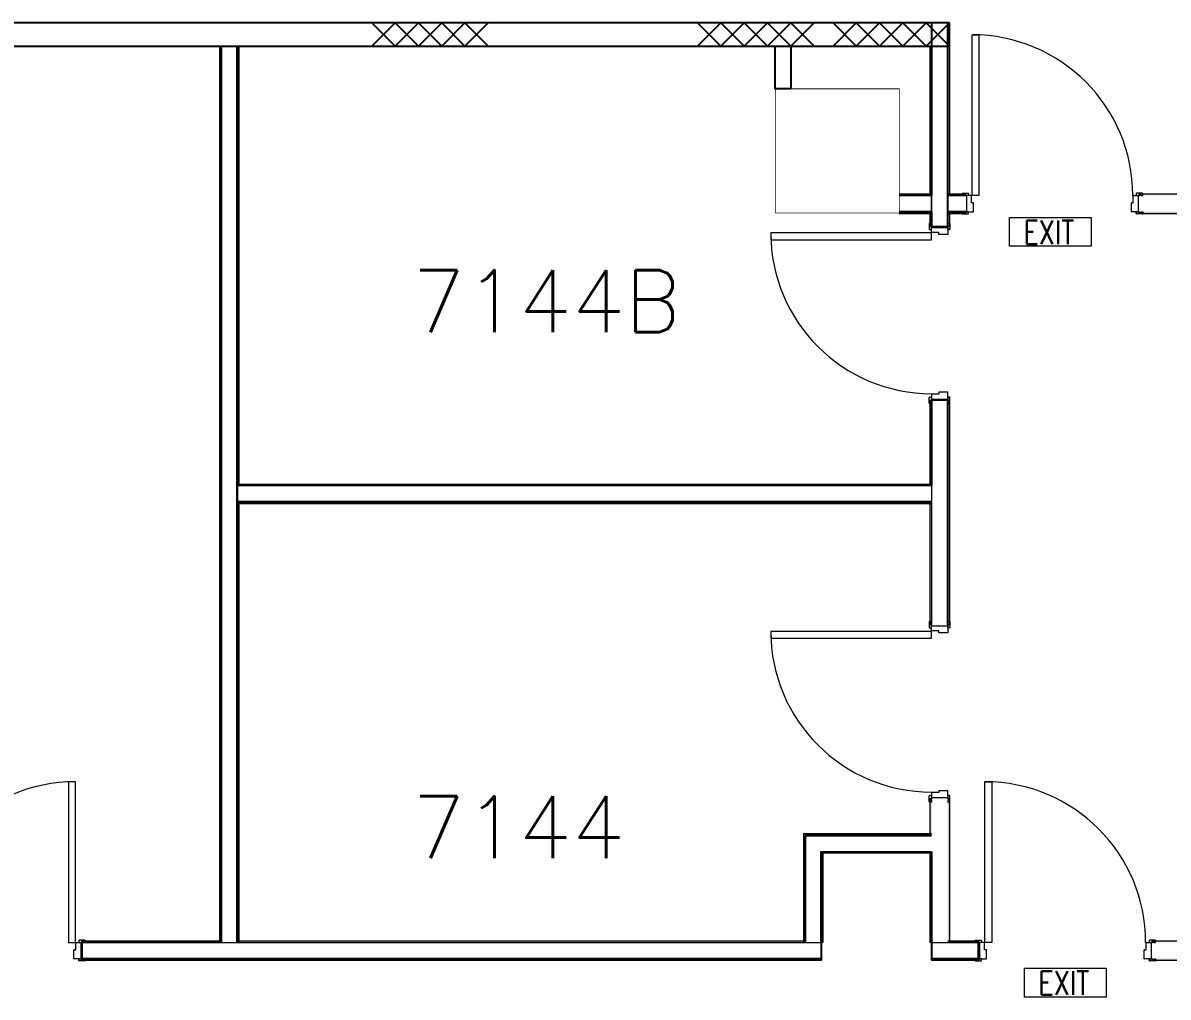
# Model space of a CAD drawing. Header units: millimetres. Extents: x -68474 to 336725, y -113450 to 40976.
# Drawn here: x 174750 to 182133, y -26455 to -20175 of the extents above; entities that cross this region are included whole.
import ezdxf

# ---------------------------------------------------------------- set-up
doc = ezdxf.new("R2010")
doc.units = ezdxf.units.MM
doc.header["$LTSCALE"] = 900
for name, color, linetype, lineweight in [('A-ANNO-NOTE', 131, 'Continuous', 15), ('A-DETL-GENF', 92, 'Continuous', 15), ('A-DOOR', 31, 'Continuous', 15), ('A-WALL', 113, 'Continuous', 15), ('I-WALL', 2, 'Continuous', 15)]:
    doc.layers.add(name, color=color, linetype=linetype, lineweight=lineweight)
for name, color, linetype in [('s5152a$0$17', 14, 'Continuous'), ('s5152a$0$20', 7, 'Continuous'), ('s5152a$0$22', 7, 'Continuous'), ('s5152a$0$6', 7, 'Continuous'), ('s5152a$0$ROOM-NO', 4, 'Continuous')]:
    doc.layers.add(name, color=color, linetype=linetype)
doc.styles.add('RomanS_B', font='', dxfattribs={"width": 0.8, "height": 1.516614})
doc.styles.add('s5152a$0$STANDARD', font='SIMPLEX')
doc.styles.get('RomanS_B').set_extended_font_data('RomanS', bold=True)

# ---------------------------------------------------------------- blocks, each defined once
blk = doc.blocks.new('s5152a$0$CHAT15')
at = {"layer": 's5152a$0$22', "color": 14, "linetype": 'Continuous'}
for points in [[(0, 0), (0.15, 0.15), (0.3, 0), (0.45, 0.15), (0.6, 0), (0.75, 0.15)], [(0, 0.15), (0.15, 0), (0.3, 0.15), (0.45, 0), (0.6, 0.15), (0.75, 0)]]:
    blk.add_lwpolyline(points, dxfattribs=at)
blk = doc.blocks.new('Basic Wall _ A-Gypsum Block-Internal-100mm-WithSkimCoat - ___-2801815-Level 7 - Proposed Works_GBP Submission 1')
at = {"layer": 'I-WALL'}
blk.add_hatch(color=31, dxfattribs=at).paths.add_polyline_path([(176027.5, -26102.5), (176027.5, -20325.00015), (176017.5, -20325.00015), (176017.5, -26102.5)], flags=0)
blk.add_line((176017.5, -20325.00015), (176017.5, -26102.5), dxfattribs=at)
blk = doc.blocks.new('Basic Wall _ A-Gypsum Block-Internal-100mm-WithSkimCoat - ___-2801814-Level 7 - Proposed Works_GBP Submission 1')
at = {"layer": 'I-WALL'}
h = blk.add_hatch(color=31, dxfattribs=at)
h.paths.add_polyline_path([(176142.5, -26102.5), (176142.5, -23262.5), (176132.5, -23262.5), (176132.5, -26102.5), (176134.9, -26102.5)], flags=0)
h.paths.add_polyline_path([(176132.5, -23157.5), (176142.5, -23157.5), (176142.5, -20325), (176132.5, -20325), (176132.5, -22592.6)], flags=0)
for p, q in [((176142.5, -20325), (176142.5, -23157.5)), ((176142.5, -23262.5), (176142.5, -26102.5))]:
    blk.add_line(p, q, dxfattribs=at)
blk = doc.blocks.new('Basic Wall _ A-Gypsum Block-Internal-100mm-WithSkimCoat - ___-2801817-Level 7 - Proposed Works_GBP Submission 1')
at = {"layer": 'I-WALL'}
for points in [[(174010.3, -26217.5), (174010.3, -26207.5), (171800, -26207.5), (171800, -26216.1), (172600, -26216.1), (172600, -26217.5), (173346.2, -26217.5)], [(179897.5, -26217.5), (179897.5, -26207.5), (175130.3, -26207.5), (175130.3, -26217.5), (179463.6, -26217.5)]]:
    blk.add_hatch(color=31, dxfattribs=at).paths.add_polyline_path(points, flags=0)
for p, q in [((174010.3, -26207.5), (174010.3, -26217.5)), ((175130.3, -26217.5), (175130.3, -26207.5)), ((179897.5, -26207.5), (179897.5, -26217.5)), ((172600, -26217.5), (174010.3, -26217.5)), ((175130.3, -26217.5), (179897.5, -26217.5))]:
    blk.add_line(p, q, dxfattribs=at)
blk = doc.blocks.new('Basic Wall _ A-Gypsum Block-Internal-100mm-WithSkimCoat - ___-2801816-Level 7 - Proposed Works_GBP Submission 1')
at = {"layer": 'I-WALL'}
blk.add_hatch(color=31, dxfattribs=at).paths.add_polyline_path([(174010.3, -26102.5), (174010.3, -26092.5), (171800, -26092.5), (171800, -26102.5), (173346.2, -26102.5)], flags=0)
h = blk.add_hatch(color=31, dxfattribs=at)
h.paths.add_polyline_path([(179463.6, -26102.5), (179792.5, -26102.4), (179792.5, -26092.5), (176132.5, -26092.5), (176132.5, -26102.5), (178444.1, -26102.5)], flags=0)
h.paths.add_polyline_path([(176027.5, -26102.5), (176027.5, -26092.5), (175130.3, -26092.5), (175130.3, -26102.5)], flags=0)
for p, q in [((171800, -26092.5), (174010.3, -26092.5)), ((174010.3, -26092.5), (174010.3, -26102.5)), ((175130.3, -26102.5), (175130.3, -26092.5)), ((175130.3, -26092.5), (176027.5, -26092.5)), ((176132.5, -26092.5), (179792.5, -26092.5))]:
    blk.add_line(p, q, dxfattribs=at)
blk = doc.blocks.new('A-Generic-Doorset-Single_Internal-RyderBP - Type 02 - 1120 x 2100mm _ L20_TBC _ GRP Leaf  _ GRP Frame _ dB-4782766-Level 7 - Proposed Works_GBP Submission 1')
at = {"layer": 'A-DETL-GENF'}
for p, q in [((568, 1088.5), (524, 1088.5)), ((524, 1088.5), (524, 52.5)), ((568, 52.5), (568, 1088.5)), ((-532, 52.5), (-532, 63.5)), ((-522, 52.5), (-532, 52.5)), ((-529, 66.5), (-493, 66.5)), ((-522, 54.5), (-522, 52.5)), ((-512, 54.5), (-522, 54.5)), ((-512, 52.5), (-512, 54.5)), ((-490, 52.5), (-512, 52.5)), ((-490, 63.5), (-490, 52.5)), ((524, 52.5), (568, 52.5)), ((590, 63.5), (590, 52.5)), ((590, 63.5), (590, 52.5)), ((590, 52.5), (612, 52.5)), ((590, 52.5), (612, 52.5)), ((629, 66.5), (593, 66.5)), ((629, 66.5), (593, 66.5)), ((612, 54.5), (622, 54.5)), ((612, 52.5), (612, 54.5)), ((612, 54.5), (622, 54.5)), ((612, 52.5), (612, 54.5)), ((622, 54.5), (622, 52.5)), ((622, 54.5), (622, 52.5)), ((622, 52.5), (632, 52.5)), ((622, 52.5), (632, 52.5)), ((632, 52.5), (632, 63.5)), ((632, 52.5), (632, 63.5)), ((-522, -52.5), (-532, -52.5)), ((-532, -52.5), (-532, -63.5)), ((-529, -66.5), (-493, -66.5)), ((-522, -54.5), (-522, -52.5)), ((-512, -54.5), (-522, -54.5)), ((-512, -52.5), (-512, -54.5)), ((-490, -52.5), (-512, -52.5)), ((-490, -63.5), (-490, -52.5)), ((590, -52.5), (612, -52.5)), ((590, -63.5), (590, -52.5)), ((590, -52.5), (612, -52.5)), ((590, -63.5), (590, -52.5)), ((629, -66.5), (593, -66.5)), ((629, -66.5), (593, -66.5)), ((612, -52.5), (612, -54.5)), ((612, -52.5), (612, -54.5)), ((612, -54.5), (622, -54.5)), ((612, -54.5), (622, -54.5)), ((622, -52.5), (632, -52.5)), ((622, -54.5), (622, -52.5)), ((622, -52.5), (632, -52.5)), ((622, -54.5), (622, -52.5)), ((632, -52.5), (632, -63.5)), ((632, -52.5), (632, -63.5))]:
    blk.add_line(p, q, dxfattribs=at)
for centre, radius, start, end in [((568, 52.5), 1036, 90, 180), ((-529, 63.5), 3, 90, 180), ((-493, 63.5), 3, 0, 90), ((593, 63.5), 3, 90, 180), ((593, 63.5), 3, 90, 180), ((629, 63.5), 3, 0, 90), ((629, 63.5), 3, 0, 90), ((-529, -63.5), 3, 180, 270), ((-493, -63.5), 3, 270, 0), ((593, -63.5), 3, 180, 270), ((593, -63.5), 3, 180, 270), ((629, -63.5), 3, 270, 0), ((629, -63.5), 3, 270, 0)]:
    blk.add_arc(centre, radius, start, end, dxfattribs=at)
at = {"layer": 'A-DOOR'}
for p, q in [((-474, 52.5), (-510, 52.5)), ((-471, 52.5), (-510, 52.5)), ((-503, 52.5), (-503, -52.5)), ((-471, 5.5), (-471, 52.5)), ((-471, 5.5), (-471, 49.5)), ((-462, 5.5), (-471, 5.5)), ((-459, 5.5), (-471, 5.5)), ((-459, -52.5), (-459, 5.5)), ((-459, -49.5), (-459, 2.5)), ((559, 5.5), (571, 5.5)), ((559, -52.5), (559, 5.5)), ((559, -49.5), (559, 2.5)), ((562, 5.5), (571, 5.5)), ((571, 52.5), (610, 52.5)), ((571, 5.5), (571, 52.5)), ((603, 52.5), (603, -52.5)), ((-510, -52.5), (-462, -52.5)), ((-510, -52.5), (-459, -52.5)), ((610, -52.5), (559, -52.5)), ((610, -52.5), (562, -52.5))]:
    blk.add_line(p, q, dxfattribs=at)
for centre, start, end in [((-474, 49.5), 0, 90), ((-462, 2.5), 0, 90), ((562, 2.5), 90, 180), ((-462, -49.5), 270, 0), ((562, -49.5), 180, 270)]:
    blk.add_arc(centre, 3, start, end, dxfattribs=at)
blk = doc.blocks.new('Basic Wall _ A-Gypsum Block-Internal-100mm-WithSkimCoat - ___-2801909-Level 7 - Proposed Works_GBP Submission 1')
at = {"layer": 'I-WALL'}
blk.add_hatch(color=31, dxfattribs=at).paths.add_polyline_path([(180607.5, -23272.5), (180607.5, -23262.5), (176132.5, -23262.5), (176132.5, -23272.5), (180607.5, -23272.5)], flags=0)
blk.add_line((176132.5, -23272.5), (180607.5, -23272.5), dxfattribs=at)
blk = doc.blocks.new('Basic Wall _ A-Gypsum Block-Internal-100mm-WithSkimCoat - ___-2801908-Level 7 - Proposed Works_GBP Submission 1')
at = {"layer": 'I-WALL'}
blk.add_hatch(color=31, dxfattribs=at).paths.add_polyline_path([(180607.5, -23157.5), (180607.5, -23147.5), (176132.5, -23147.5), (176132.5, -23157.5), (177424.5, -23157.5)], flags=0)
blk.add_line((176132.5, -23147.5), (180607.5, -23147.5), dxfattribs=at)
blk = doc.blocks.new('Basic Wall _ A-Gypsum Block-Internal-100mm-WithSkimCoat - ___-2801861-Level 7 - Proposed Works_GBP Submission 1')
at = {"layer": 'I-WALL'}
for points in [[(180827, -21402.5), (180827, -21392.5), (180712.5, -21392.5), (180712.5, -21402.5)], [(182227.5, -21402.5), (182227.5, -21392.5), (181947, -21392.5), (181947, -21402.5)]]:
    blk.add_hatch(color=31, dxfattribs=at).paths.add_polyline_path(points, flags=0)
for p, q in [((180712.5, -21402.5), (180827, -21402.5)), ((180827, -21392.5), (180827, -21402.5)), ((181947, -21402.5), (181947, -21392.5)), ((181947, -21402.5), (182227.5, -21402.5))]:
    blk.add_line(p, q, dxfattribs=at)
blk = doc.blocks.new('Basic Wall _ A-Gypsum Block-Internal-100mm-WithSkimCoat - ___-2801860-Level 7 - Proposed Works_GBP Submission 1')
at = {"layer": 'I-WALL'}
for points in [[(180712.5, -21287.5), (180827, -21287.5), (180827, -21277.5), (180712.5, -21277.5), (180712.5, -21287.5)], [(182227.5, -21287.5), (182227.4, -21277.5), (181947, -21277.5), (181947, -21287.5)]]:
    blk.add_hatch(color=31, dxfattribs=at).paths.add_polyline_path(points, flags=0)
for p, q in [((180712.5, -21277.5), (180827, -21277.5)), ((180827, -21277.5), (180827, -21287.5)), ((181947, -21287.5), (181947, -21277.5)), ((181947, -21277.5), (182227.5, -21277.5))]:
    blk.add_line(p, q, dxfattribs=at)
blk = doc.blocks.new('A-Generic-Doorset-Single_Internal-RyderBP - Type 07 - 1120 x 2100mm _ L20_TBC _ Timber Leaf _ Timber Frame-4782834-Level 7 - Proposed Works_GBP Submission 1')
at = {"layer": 'A-DETL-GENF'}
for p, q in [((-532, 52.5), (-532, 63.5)), ((-522, 52.5), (-532, 52.5)), ((-529, 66.5), (-493, 66.5)), ((-522, 54.5), (-522, 52.5)), ((-512, 54.5), (-522, 54.5)), ((-512, 52.5), (-512, 54.5)), ((-490, 52.5), (-512, 52.5)), ((-490, 63.5), (-490, 52.5)), ((590, 63.5), (590, 52.5)), ((590, 63.5), (590, 52.5)), ((590, 52.5), (612, 52.5)), ((590, 52.5), (612, 52.5)), ((629, 66.5), (593, 66.5)), ((629, 66.5), (593, 66.5)), ((612, 54.5), (622, 54.5)), ((612, 52.5), (612, 54.5)), ((612, 54.5), (622, 54.5)), ((612, 52.5), (612, 54.5)), ((622, 54.5), (622, 52.5)), ((622, 54.5), (622, 52.5)), ((622, 52.5), (632, 52.5)), ((622, 52.5), (632, 52.5)), ((632, 52.5), (632, 63.5)), ((632, 52.5), (632, 63.5)), ((-522, -52.5), (-532, -52.5)), ((-532, -52.5), (-532, -63.5)), ((-529, -66.5), (-493, -66.5)), ((-522, -54.5), (-522, -52.5)), ((-512, -54.5), (-522, -54.5)), ((-512, -52.5), (-512, -54.5)), ((-490, -52.5), (-512, -52.5)), ((-490, -63.5), (-490, -52.5)), ((524, -1088.5), (524, -52.5)), ((524, -52.5), (568, -52.5)), ((568, -52.5), (568, -1088.5)), ((590, -52.5), (612, -52.5)), ((590, -63.5), (590, -52.5)), ((590, -52.5), (612, -52.5)), ((590, -63.5), (590, -52.5)), ((629, -66.5), (593, -66.5)), ((629, -66.5), (593, -66.5)), ((612, -52.5), (612, -54.5)), ((612, -52.5), (612, -54.5)), ((612, -54.5), (622, -54.5)), ((612, -54.5), (622, -54.5)), ((622, -52.5), (632, -52.5)), ((622, -54.5), (622, -52.5)), ((622, -52.5), (632, -52.5)), ((622, -54.5), (622, -52.5)), ((632, -52.5), (632, -63.5)), ((632, -52.5), (632, -63.5)), ((568, -1088.5), (524, -1088.5))]:
    blk.add_line(p, q, dxfattribs=at)
for centre, radius, start, end in [((-529, 63.5), 3, 90, 180), ((-493, 63.5), 3, 360, 90), ((593, 63.5), 3, 90, 180), ((593, 63.5), 3, 90, 180), ((629, 63.5), 3, 360, 90), ((629, 63.5), 3, 360, 90), ((-529, -63.5), 3, 180, 270), ((-493, -63.5), 3, 270, 360), ((568, -52.5), 1036, 180, 270), ((593, -63.5), 3, 180, 270), ((593, -63.5), 3, 180, 270), ((629, -63.5), 3, 270, 360), ((629, -63.5), 3, 270, 360)]:
    blk.add_arc(centre, radius, start, end, dxfattribs=at)
at = {"layer": 'A-DOOR'}
for p, q in [((-510, 52.5), (-462, 52.5)), ((-510, 52.5), (-459, 52.5)), ((-503, -52.5), (-503, 52.5)), ((-459, 52.5), (-459, -5.5)), ((-459, 49.5), (-459, -2.5)), ((559, 52.5), (559, -5.5)), ((610, 52.5), (559, 52.5)), ((559, 49.5), (559, -2.5)), ((610, 52.5), (562, 52.5)), ((603, -52.5), (603, 52.5)), ((-474, -52.5), (-510, -52.5)), ((-471, -52.5), (-510, -52.5)), ((-471, -5.5), (-471, -49.5)), ((-462, -5.5), (-471, -5.5)), ((-471, -5.5), (-471, -52.5)), ((-459, -5.5), (-471, -5.5)), ((559, -5.5), (571, -5.5)), ((562, -5.5), (571, -5.5)), ((571, -5.5), (571, -52.5)), ((571, -52.5), (610, -52.5))]:
    blk.add_line(p, q, dxfattribs=at)
for centre, start, end in [((-462, 49.5), 360, 90), ((562, 49.5), 90, 180), ((-474, -49.5), 270, 360), ((-462, -2.5), 270, 360), ((562, -2.5), 180, 270)]:
    blk.add_arc(centre, 3, start, end, dxfattribs=at)
blk = doc.blocks.new('Basic Wall _ A-Gypsum Block-Internal-100mm-WithSkimCoat - ___-2801793-Level 7 - Proposed Works_GBP Submission 1')
at = {"layer": 'I-WALL'}
h = blk.add_hatch(color=31, dxfattribs=at)
h.paths.add_polyline_path([(180597.5, -21487), (180607.5, -21487), (180607.5, -21392.5), (180597.5, -21392.5)], flags=0)
h.paths.add_polyline_path([(180597.5, -21287.5), (180607.5, -21287.5), (180607.5, -20325), (180597.5, -20325), (180597.5, -20502)], flags=0)
h = blk.add_hatch(color=31, dxfattribs=at)
h.paths.add_polyline_path([(180607.5, -24055), (180607.5, -23262.5), (180597.5, -23262.5), (180597.5, -24055), (180604.5, -24055)], flags=0)
h.paths.add_polyline_path([(180597.5, -23157.5), (180607.5, -23157.5), (180607.5, -22607), (180597.5, -22607)], flags=0)
h = blk.add_hatch(color=31, dxfattribs=at)
h.paths.add_polyline_path([(180603.2, -26102.5), (180607.5, -26102.5), (180607.5, -25517.5), (180597.5, -25517.5), (180597.5, -26102.5)], flags=0)
h.paths.add_polyline_path([(180597.5, -25412.5), (180607.5, -25412.5), (180607.5, -25175), (180597.5, -25175)], flags=0)
for p, q in [((180597.5, -20325), (180597.5, -21287.5)), ((180597.5, -21392.5), (180597.5, -21487)), ((180607.5, -21487), (180597.5, -21487)), ((180597.5, -22607), (180607.5, -22607)), ((180597.5, -22607), (180597.5, -23157.5)), ((180597.5, -23262.5), (180597.5, -24055)), ((180607.5, -24055), (180597.5, -24055)), ((180597.5, -25175), (180607.5, -25175)), ((180597.5, -25175), (180597.5, -25412.5)), ((180597.5, -25517.5), (180597.5, -26102.5)), ((180607.5, -26102.5), (180597.5, -26102.5))]:
    blk.add_line(p, q, dxfattribs=at)
blk = doc.blocks.new('Basic Wall _ A-Gypsum Block-Internal-100mm-WithSkimCoat - ___-2801792-Level 7 - Proposed Works_GBP Submission 1')
at = {"layer": 'I-WALL'}
h = blk.add_hatch(color=31, dxfattribs=at)
h.paths.add_polyline_path([(180712.5, -21487), (180722.5, -21487), (180722.5, -21392.5), (180712.5, -21392.5)], flags=0)
h.paths.add_polyline_path([(180712.5, -21287.5), (180722.5, -21287.5), (180722.5, -20175), (180720, -20175), (180720, -20325), (180712.5, -20325), (180712.5, -21287.5)], flags=0)
for points in [[(180712.5, -24055), (180722.5, -24055), (180722.5, -22607), (180712.5, -22607)], [(180712.5, -26102.5), (180722.5, -26102.2), (180722.5, -25175), (180712.5, -25175), (180712.5, -26102.4)]]:
    blk.add_hatch(color=31, dxfattribs=at).paths.add_polyline_path(points, flags=0)
for p, q in [((180720, -20175), (180722.5, -20175)), ((180722.5, -20175), (180722.5, -20225)), ((180722.5, -20225), (180722.5, -21287.7)), ((180722.5, -21392.5), (180722.5, -21487)), ((180722.5, -21487), (180712.5, -21487)), ((180712.5, -22607), (180722.5, -22607)), ((180722.5, -22607), (180722.5, -24055)), ((180722.5, -24055), (180712.5, -24055)), ((180712.5, -25175), (180722.5, -25175)), ((180722.5, -25175), (180722.5, -26102.5))]:
    blk.add_line(p, q, dxfattribs=at)
blk = doc.blocks.new('Basic Wall _ A-Gypsum Block-Internal-100mm-WithSkimCoat - ___-2812489-Level 7 - Proposed Works_GBP Submission 1')
at = {"layer": 'I-WALL'}
blk.add_hatch(color=31, dxfattribs=at).paths.add_polyline_path([(180400, -21402.5), (180607.5, -21402.5), (180607.5, -21392.5), (180400, -21392.5), (180400, -21400)], flags=0)
for q in [(180400, -21400), (180607.5, -21402.5)]:
    blk.add_line((180400, -21402.5), q, dxfattribs=at)
blk = doc.blocks.new('Basic Wall _ A-Gypsum Block-Internal-100mm-WithSkimCoat - ___-2812488-Level 7 - Proposed Works_GBP Submission 1')
at = {"layer": 'I-WALL'}
blk.add_hatch(color=31, dxfattribs=at).paths.add_polyline_path([(180483.2, -21287.5), (180607.5, -21287.5), (180607.3, -21277.5), (180400, -21277.5), (180400, -21287.5)], flags=0)
blk.add_line((180400, -21277.5), (180607.5, -21277.5), dxfattribs=at)
blk = doc.blocks.new('A-Generic-Doorset-Single_Internal-RyderBP - Type 02 - 1120 x 2100mm _ L20_TBC _ GRP Leaf  _ GRP Frame _ dB-4782836-Level 7 - Proposed Works_GBP Submission 1')
at = {"layer": 'A-DETL-GENF'}
for p, q in [((-532, 52.5), (-532, 63.5)), ((-522, 52.5), (-532, 52.5)), ((-529, 66.5), (-493, 66.5)), ((-522, 54.5), (-522, 52.5)), ((-512, 54.5), (-522, 54.5)), ((-512, 52.5), (-512, 54.5)), ((-490, 52.5), (-512, 52.5)), ((-490, 63.5), (-490, 52.5)), ((590, 63.5), (590, 52.5)), ((590, 63.5), (590, 52.5)), ((590, 52.5), (612, 52.5)), ((590, 52.5), (612, 52.5)), ((629, 66.5), (593, 66.5)), ((629, 66.5), (593, 66.5)), ((612, 54.5), (622, 54.5)), ((612, 52.5), (612, 54.5)), ((612, 54.5), (622, 54.5)), ((612, 52.5), (612, 54.5)), ((622, 54.5), (622, 52.5)), ((622, 54.5), (622, 52.5)), ((622, 52.5), (632, 52.5)), ((622, 52.5), (632, 52.5)), ((632, 52.5), (632, 63.5)), ((632, 52.5), (632, 63.5)), ((-522, -52.5), (-532, -52.5)), ((-532, -52.5), (-532, -63.5)), ((-529, -66.5), (-493, -66.5)), ((-522, -54.5), (-522, -52.5)), ((-512, -54.5), (-522, -54.5)), ((-512, -52.5), (-512, -54.5)), ((-490, -52.5), (-512, -52.5)), ((-490, -63.5), (-490, -52.5)), ((524, -1088.5), (524, -52.5)), ((524, -52.5), (568, -52.5)), ((568, -52.5), (568, -1088.5)), ((590, -52.5), (612, -52.5)), ((590, -63.5), (590, -52.5)), ((590, -52.5), (612, -52.5)), ((590, -63.5), (590, -52.5)), ((629, -66.5), (593, -66.5)), ((629, -66.5), (593, -66.5)), ((612, -52.5), (612, -54.5)), ((612, -52.5), (612, -54.5)), ((612, -54.5), (622, -54.5)), ((612, -54.5), (622, -54.5)), ((622, -52.5), (632, -52.5)), ((622, -54.5), (622, -52.5)), ((622, -52.5), (632, -52.5)), ((622, -54.5), (622, -52.5)), ((632, -52.5), (632, -63.5)), ((632, -52.5), (632, -63.5)), ((568, -1088.5), (524, -1088.5))]:
    blk.add_line(p, q, dxfattribs=at)
for centre, radius, start, end in [((-529, 63.5), 3, 90, 180), ((-493, 63.5), 3, 360, 90), ((593, 63.5), 3, 90, 180), ((593, 63.5), 3, 90, 180), ((629, 63.5), 3, 360, 90), ((629, 63.5), 3, 360, 90), ((-529, -63.5), 3, 180, 270), ((-493, -63.5), 3, 270, 360), ((568, -52.5), 1036, 180, 270), ((593, -63.5), 3, 180, 270), ((593, -63.5), 3, 180, 270), ((629, -63.5), 3, 270, 360), ((629, -63.5), 3, 270, 360)]:
    blk.add_arc(centre, radius, start, end, dxfattribs=at)
at = {"layer": 'A-DOOR'}
for p, q in [((-510, 52.5), (-462, 52.5)), ((-510, 52.5), (-459, 52.5)), ((-503, -52.5), (-503, 52.5)), ((-459, 52.5), (-459, -5.5)), ((-459, 49.5), (-459, -2.5)), ((559, 52.5), (559, -5.5)), ((610, 52.5), (559, 52.5)), ((559, 49.5), (559, -2.5)), ((610, 52.5), (562, 52.5)), ((603, -52.5), (603, 52.5)), ((-474, -52.5), (-510, -52.5)), ((-471, -52.5), (-510, -52.5)), ((-471, -5.5), (-471, -49.5)), ((-462, -5.5), (-471, -5.5)), ((-471, -5.5), (-471, -52.5)), ((-459, -5.5), (-471, -5.5)), ((559, -5.5), (571, -5.5)), ((562, -5.5), (571, -5.5)), ((571, -5.5), (571, -52.5)), ((571, -52.5), (610, -52.5))]:
    blk.add_line(p, q, dxfattribs=at)
for centre, start, end in [((-462, 49.5), 360, 90), ((562, 49.5), 90, 180), ((-474, -49.5), 270, 360), ((-462, -2.5), 270, 360), ((562, -2.5), 180, 270)]:
    blk.add_arc(centre, 3, start, end, dxfattribs=at)
blk = doc.blocks.new('Basic Wall _ A-Gypsum Block-Internal-100mm-WithSkimCoat - ___-6106788-Level 7 - Proposed Works_GBP Submission 1')
at = {"layer": 'I-WALL'}
blk.add_hatch(color=31, dxfattribs=at).paths.add_polyline_path([(180607.5, -25412.5), (180607.5, -25402.5), (179782.5, -25402.5), (179792.5, -25412.5), (180483.2, -25412.5)], flags=0)
blk.add_line((180607.5, -25402.5), (179782.5, -25402.5), dxfattribs=at)
blk = doc.blocks.new('Basic Wall _ A-Gypsum Block-Internal-100mm-WithSkimCoat - ___-6106787-Level 7 - Proposed Works_GBP Submission 1')
at = {"layer": 'I-WALL'}
blk.add_hatch(color=31, dxfattribs=at).paths.add_polyline_path([(180483.2, -25527.5), (180607.5, -25527.5), (180607.5, -25517.5), (179897.5, -25517.5), (179907.5, -25527.5), (179973.4, -25527.5)], flags=0)
blk.add_line((180607.5, -25527.5), (179907.5, -25527.5), dxfattribs=at)
blk = doc.blocks.new('Basic Wall _ A-Gypsum Block-Internal-100mm-WithSkimCoat - ___-6106813-Level 7 - Proposed Works_GBP Submission 1')
at = {"layer": 'I-WALL'}
blk.add_hatch(color=31, dxfattribs=at).paths.add_polyline_path([(179792.5, -26102.5), (179792.5, -25412.5), (179782.5, -25402.5), (179782.5, -26102.5)], flags=0)
blk.add_line((179782.5, -25402.5), (179782.5, -26102.5), dxfattribs=at)
blk = doc.blocks.new('Basic Wall _ A-Gypsum Block-Internal-100mm-WithSkimCoat - ___-6106812-Level 7 - Proposed Works_GBP Submission 1')
at = {"layer": 'I-WALL'}
blk.add_hatch(color=31, dxfattribs=at).paths.add_polyline_path([(179907.5, -26102.5), (179907.5, -25527.5), (179897.5, -25517.5), (179897.5, -26102.5)], flags=0)
for p, q in [((179907.5, -25527.5), (179907.5, -26102.5)), ((179907.5, -26102.5), (179897.5, -26102.5))]:
    blk.add_line(p, q, dxfattribs=at)
blk = doc.blocks.new('Basic Wall _ A-Gypsum Block-Internal-100mm-WithSkimCoat - ___-6107281-Level 7 - Proposed Works_GBP Submission 1')
at = {"layer": 'I-WALL'}
for points in [[(180910, -26217.5), (180910, -26207.5), (180607.5, -26207.5), (180607.5, -26217.5)], [(182030, -26217.5), (182342.5, -26217.5), (182332.5, -26207.5), (182030, -26207.5)]]:
    blk.add_hatch(color=31, dxfattribs=at).paths.add_polyline_path(points, flags=0)
for p, q in [((180607.5, -26217.5), (180607.5, -26207.5)), ((180910, -26207.5), (180910, -26217.5)), ((182030, -26217.5), (182030, -26207.5)), ((180607.5, -26217.5), (180910, -26217.5)), ((182030, -26217.5), (182342.5, -26217.5))]:
    blk.add_line(p, q, dxfattribs=at)
blk = doc.blocks.new('Basic Wall _ A-Gypsum Block-Internal-100mm-WithSkimCoat - ___-6107280-Level 7 - Proposed Works_GBP Submission 1')
at = {"layer": 'I-WALL'}
for points in [[(180910, -26102.5), (180910, -26092.5), (180712.5, -26092.5), (180712.5, -26102.5)], [(182227.5, -26102.5), (182217.5, -26092.5), (182030, -26092.5), (182030, -26102.5)]]:
    blk.add_hatch(color=31, dxfattribs=at).paths.add_polyline_path(points, flags=0)
for p, q in [((180712.5, -26092.5), (180910, -26092.5)), ((180910, -26092.5), (180910, -26102.5)), ((182030, -26102.5), (182030, -26092.5)), ((182030, -26092.5), (182217.5, -26092.5))]:
    blk.add_line(p, q, dxfattribs=at)
blk = doc.blocks.new('ARC_ANN_EXIT SIGN - 1_5MM ROMANS-2465265-Level 7 - Proposed Works_GBP Submission 1')
at = {"layer": 'A-ANNO-NOTE'}
for p, q in [((-2.629, 0), (-2.629, 1.862)), ((-2.629, 1.862), (2.629, 1.862)), ((2.629, 1.862), (2.629, 0)), ((2.629, 0), (-2.629, 0))]:
    blk.add_line(p, q, dxfattribs=at)
at = {"layer": 'A-ANNO-NOTE', "lineweight": 5, "insert": (-0.099, 1.662), "char_height": 1.5166, "width": 4.392, "attachment_point": 2, "line_spacing_factor": 0.957141, "style": 'RomanS_B'}
blk.add_mtext('EXIT', dxfattribs=at)

msp = doc.modelspace()

# ---------------------------------------------------------------- linework, layer by layer
at = {"layer": 'A-WALL'}
for p, q in [((180610, -21487), (180610, -20175)), ((180710, -21487), (180710, -20175)), ((176030, -26102.5), (176030, -20325.00015)), ((176130, -26102.5), (176130, -20325.00015)), ((180607.5, -21290), (180400, -21290)), ((180607.5, -21390), (180607.5, -21290)), ((180827, -21290), (180712.5, -21290)), ((180712.5, -21290), (180712.5, -21390)), ((180607.5, -21390), (180400, -21390)), ((180827, -21390), (180712.5, -21390)), ((180610, -24055.00008), (180610, -22607)), ((180710, -24055.00008), (180710, -22607)), ((180607.5, -23160.00008), (176132.5, -23160.00008)), ((176132.5, -23160.00008), (176132.5, -23260.00008)), ((180607.5, -23260.00008), (176132.5, -23260.00008)), ((179795, -25415), (180607.5, -25415)), ((179795, -26102.5), (179795, -25415)), ((179895, -25515), (180607.5, -25515)), ((179895, -26102.5), (179895, -25515)), ((179897.5, -26105), (175130.25654, -26105)), ((180910, -26105), (180607.5, -26105)), ((179897.5, -26205), (175130.25654, -26205)), ((180910, -26205), (180607.5, -26205))]:
    msp.add_line(p, q, dxfattribs=at)
at = {"layer": 'I-WALL', "lineweight": 25}
for p, q in [((180607.5, -20175), (180607.5, -21287.5)), ((180712.5, -21287.5), (180712.5, -20175)), ((176027.5, -20325.00015), (176027.5, -26102.5)), ((176132.5, -23157.50008), (176132.5, -20325.00015)), ((180607.5, -21287.5), (180400, -21287.5)), ((180827, -21287.5), (180712.5, -21287.5)), ((180400, -21392.5), (180607.5, -21392.5)), ((180607.5, -21392.5), (180607.5, -21487)), ((180712.5, -21392.5), (180827, -21392.5)), ((180712.5, -21487), (180712.5, -21392.5)), ((180607.5, -21487), (180712.5, -21487)), ((180607.5, -22607), (180607.5, -23157.50008)), ((180712.5, -22607), (180607.5, -22607)), ((180712.5, -24055.00008), (180712.5, -22607)), ((180607.5, -23157.50008), (176132.5, -23157.50008)), ((176132.5, -26102.5), (176132.5, -23262.50008)), ((176132.5, -23262.50008), (180607.5, -23262.50008)), ((180607.5, -25412.5), (179792.5, -25412.5)), ((179792.5, -25412.5), (179792.5, -26102.5)), ((179897.5, -25517.5), (180607.5, -25517.5)), ((179897.5, -26207.5), (179897.5, -25517.5)), ((180607.5, -25517.5), (180607.5, -26207.5)), ((176027.5, -26102.5), (175130.25654, -26102.5)), ((175130.25654, -26102.5), (175130.25654, -26207.5)), ((180910, -26102.5), (180712.5, -26102.5)), ((180910, -26207.5), (180910, -26102.5)), ((175130.25654, -26207.5), (179897.5, -26207.5)), ((180607.5, -26207.5), (180910, -26207.5))]:
    msp.add_line(p, q, dxfattribs=at)
at = {"layer": 's5152a$0$17', "color": 14, "linetype": 'Continuous'}
msp.add_lwpolyline([(179700, -20600), (179600, -20600), (179600, -20325), (179700, -20325)], close=True, dxfattribs=at)
at = {"layer": 's5152a$0$20', "color": 14, "linetype": 'Continuous'}
msp.add_lwpolyline([(180722.5, -20175), (167294.87522, -20175), (167294.87522, -20325), (180722.5, -20325)], close=True, dxfattribs=at)
at = {"layer": 's5152a$0$6', "color": 3, "linetype": 'Continuous', "const_width": 5}
msp.add_lwpolyline([(180400, -21400), (179600, -21400), (179600, -20600), (180400, -20600)], close=True, dxfattribs=at)

# ---------------------------------------------------------------- block references
at = {"xscale": 999.9979999999999, "yscale": 999.9979999999999, "zscale": 1000}
for p in [(177000, -20325), (179100, -20325)]:
    msp.add_blockref('s5152a$0$CHAT15', p, dxfattribs=at)
at = {"xscale": 999.9979999999999, "yscale": 999.9979999999999, "zscale": 1000, "rotation": 180}
msp.add_blockref('s5152a$0$CHAT15', (180722.5, -20175), dxfattribs=at)
at = {"layer": 'A-ANNO-NOTE', "lineweight": 5, "xscale": 100, "yscale": 100, "zscale": 100}
for p in [(181374.0008, -21614.94398), (181470, -26454.54452)]:
    msp.add_blockref('ARC_ANN_EXIT SIGN - 1_5MM ROMANS-2465265-Level 7 - Proposed Works_GBP Submission 1', p, dxfattribs=at)
at = {"layer": 'A-DOOR'}
for name, p, rotation in [('A-Generic-Doorset-Single_Internal-RyderBP - Type 07 - 1120 x 2100mm _ L20_TBC _ Timber Leaf _ Timber Frame-4782834-Level 7 - Proposed Works_GBP Submission 1', (181437, -21340), 180), ('A-Generic-Doorset-Single_Internal-RyderBP - Type 02 - 1120 x 2100mm _ L20_TBC _ GRP Leaf  _ GRP Frame _ dB-4782766-Level 7 - Proposed Works_GBP Submission 1', (180660, -22097), 90), ('A-Generic-Doorset-Single_Internal-RyderBP - Type 02 - 1120 x 2100mm _ L20_TBC _ GRP Leaf  _ GRP Frame _ dB-4782766-Level 7 - Proposed Works_GBP Submission 1', (180660, -24665.00008), 90), ('A-Generic-Doorset-Single_Internal-RyderBP - Type 02 - 1120 x 2100mm _ L20_TBC _ GRP Leaf  _ GRP Frame _ dB-4782836-Level 7 - Proposed Works_GBP Submission 1', (181520, -26155), 180)]:
    msp.add_blockref(name, p, dxfattribs=dict(at, rotation=rotation))
msp.add_blockref('A-Generic-Doorset-Single_Internal-RyderBP - Type 02 - 1120 x 2100mm _ L20_TBC _ GRP Leaf  _ GRP Frame _ dB-4782766-Level 7 - Proposed Works_GBP Submission 1', (174520.25654, -26155), dxfattribs=at)
at = {"layer": 'I-WALL'}
for name in ['Basic Wall _ A-Gypsum Block-Internal-100mm-WithSkimCoat - ___-2801792-Level 7 - Proposed Works_GBP Submission 1', 'Basic Wall _ A-Gypsum Block-Internal-100mm-WithSkimCoat - ___-2801815-Level 7 - Proposed Works_GBP Submission 1', 'Basic Wall _ A-Gypsum Block-Internal-100mm-WithSkimCoat - ___-2801814-Level 7 - Proposed Works_GBP Submission 1', 'Basic Wall _ A-Gypsum Block-Internal-100mm-WithSkimCoat - ___-2801793-Level 7 - Proposed Works_GBP Submission 1', 'Basic Wall _ A-Gypsum Block-Internal-100mm-WithSkimCoat - ___-2812488-Level 7 - Proposed Works_GBP Submission 1', 'Basic Wall _ A-Gypsum Block-Internal-100mm-WithSkimCoat - ___-2801860-Level 7 - Proposed Works_GBP Submission 1', 'Basic Wall _ A-Gypsum Block-Internal-100mm-WithSkimCoat - ___-2812489-Level 7 - Proposed Works_GBP Submission 1', 'Basic Wall _ A-Gypsum Block-Internal-100mm-WithSkimCoat - ___-2801861-Level 7 - Proposed Works_GBP Submission 1', 'Basic Wall _ A-Gypsum Block-Internal-100mm-WithSkimCoat - ___-2801908-Level 7 - Proposed Works_GBP Submission 1', 'Basic Wall _ A-Gypsum Block-Internal-100mm-WithSkimCoat - ___-2801909-Level 7 - Proposed Works_GBP Submission 1', 'Basic Wall _ A-Gypsum Block-Internal-100mm-WithSkimCoat - ___-6106788-Level 7 - Proposed Works_GBP Submission 1', 'Basic Wall _ A-Gypsum Block-Internal-100mm-WithSkimCoat - ___-6106813-Level 7 - Proposed Works_GBP Submission 1', 'Basic Wall _ A-Gypsum Block-Internal-100mm-WithSkimCoat - ___-6106787-Level 7 - Proposed Works_GBP Submission 1', 'Basic Wall _ A-Gypsum Block-Internal-100mm-WithSkimCoat - ___-6106812-Level 7 - Proposed Works_GBP Submission 1', 'Basic Wall _ A-Gypsum Block-Internal-100mm-WithSkimCoat - ___-2801816-Level 7 - Proposed Works_GBP Submission 1', 'Basic Wall _ A-Gypsum Block-Internal-100mm-WithSkimCoat - ___-6107280-Level 7 - Proposed Works_GBP Submission 1', 'Basic Wall _ A-Gypsum Block-Internal-100mm-WithSkimCoat - ___-2801817-Level 7 - Proposed Works_GBP Submission 1', 'Basic Wall _ A-Gypsum Block-Internal-100mm-WithSkimCoat - ___-6107281-Level 7 - Proposed Works_GBP Submission 1']:
    msp.add_blockref(name, (0, 0), dxfattribs=at)

# ---------------------------------------------------------------- texts
at = {"layer": 's5152a$0$ROOM-NO', "style": 's5152a$0$STANDARD'}
for s, p in [('7144B', (177258.68741, -22168.17174)), ('7144', (177258.68741, -25559.50846))]:
    msp.add_text(s, height=400, dxfattribs=at).set_placement(p)

doc.saveas('drawing.dxf')
